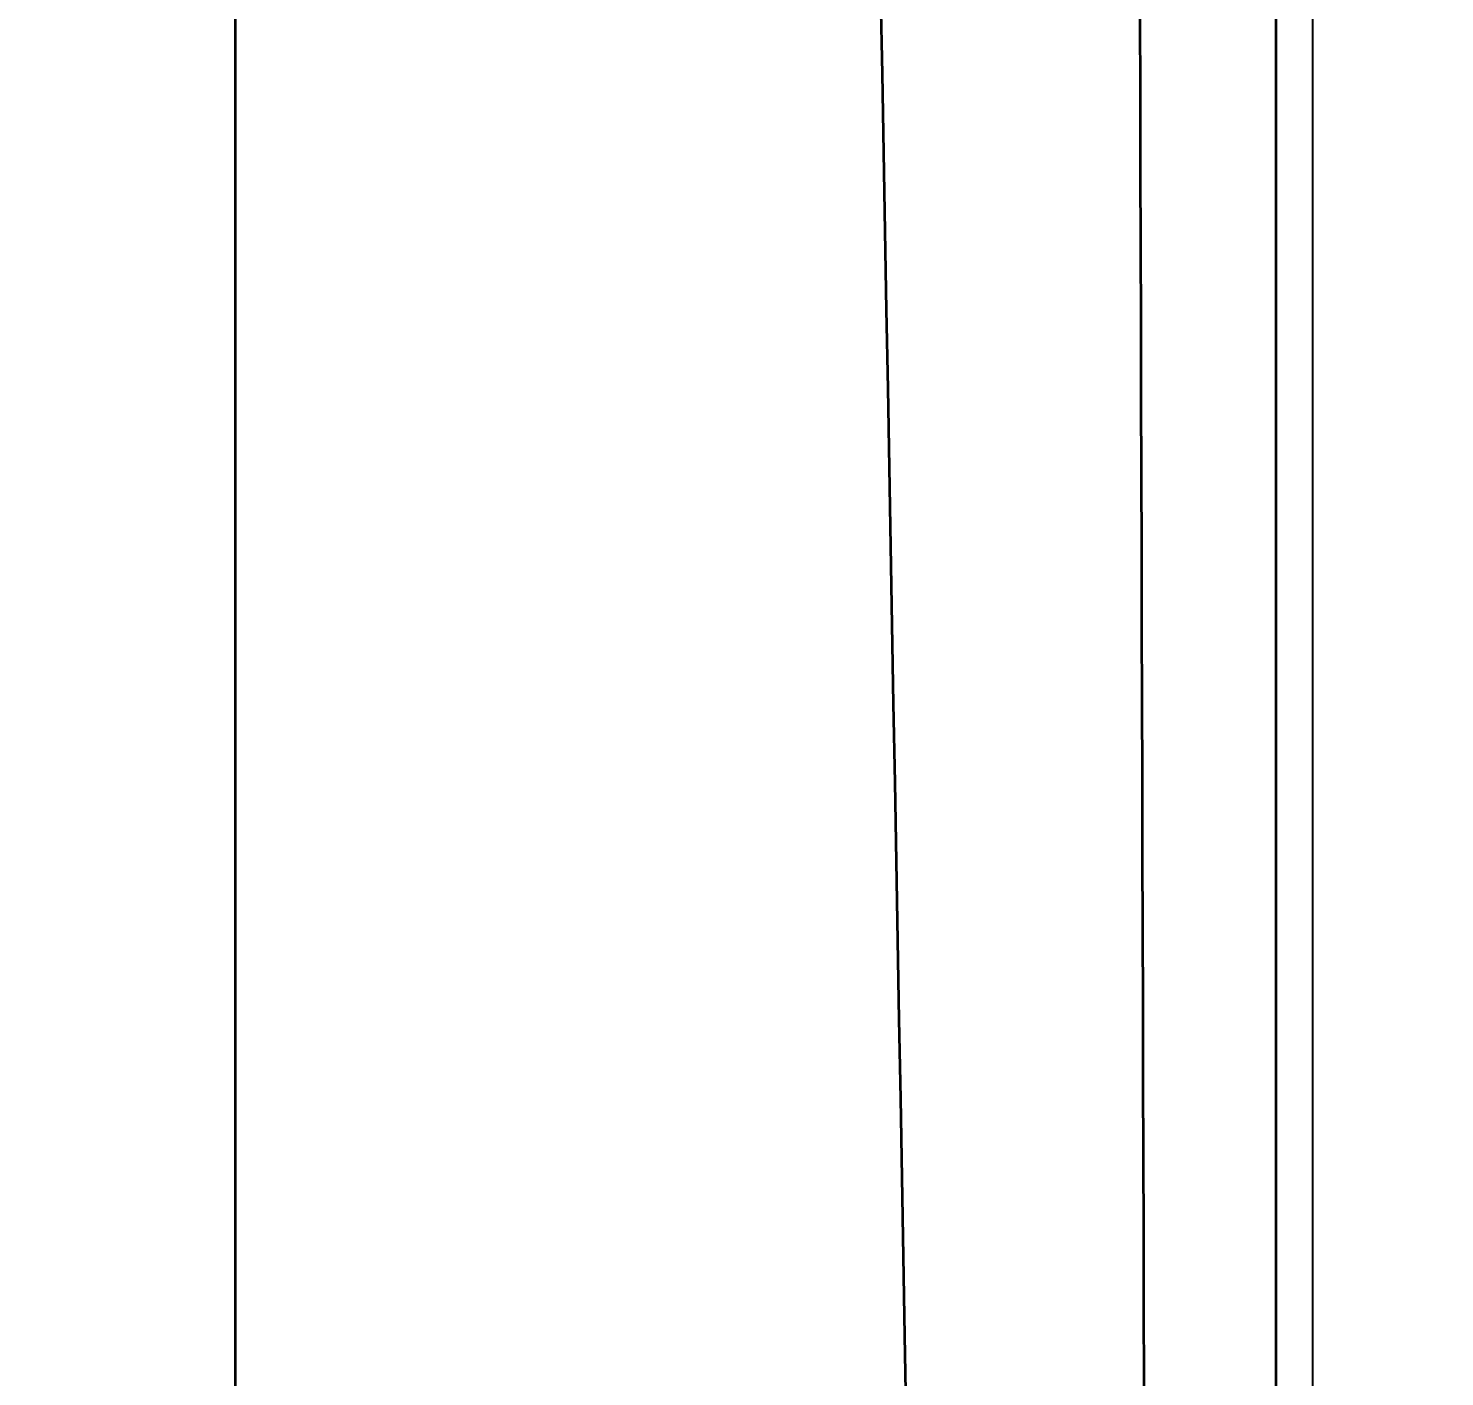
# Model space of a CAD drawing. Header units: millimetres. Extents: x 68 to 2000, y 100 to 2870.
# Drawn here: x 623.262 to 623.904, y 2113.186 to 2113.797 of the extents above; entities that cross this region are included whole.
import ezdxf

# ---------------------------------------------------------------- set-up
doc = ezdxf.new("R2010")
doc.units = ezdxf.units.MM
doc.header["$LTSCALE"] = 10
for name, color, linetype, lineweight in [('_Sichtbarkanten', 7, 'Continuous', 25), ('Bemaßung (ISO)', 7, 'Continuous', 25), ('Sichtbar schmal (ISO)', 7, 'Continuous', 35)]:
    doc.layers.add(name, color=color, linetype=linetype, lineweight=lineweight)
doc.styles.add('Notiztext (DIN)', font='verdana.ttf')
doc.dimstyles.new('Standard (DIN)', dxfattribs={"dimscale": 10, "dimtxt": 2.5, "dimasz": 2.5, "dimexe": 2, "dimexo": 4, "dimgap": 0.5, "dimtad": 1, "dimdec": 1, "dimrnd": 1e-08, "dimtxsty": 'Notiztext (DIN)', "dimcen": 0.09, "dimclrd": 256, "dimclre": 256, "dimclrt": 256, "dimadec": 0, "dimazin": 2, "dimtfac": 1, "dimtmove": 0, "dimatfit": 3, "dimfxl": 0, "dimtolj": 1, "dimtzin": 0, "dimlwd": -1, "dimlwe": -1, "dimarcsym": 0})

# ---------------------------------------------------------------- blocks, each defined once
blk = doc.blocks.new('*D76')
at = {"layer": 'Bemaßung (ISO)', "transparency": 16777216}
for p, q in [((549.27944, 2573.66985), (388.40935, 2573.66985)), ((408.40935, 2548.66985), (408.40935, 2098.67152)), ((584.32, 2073.67152), (388.40935, 2073.67152))]:
    blk.add_line(p, q, dxfattribs=at)
for points in [[(404.24268, 2548.66985), (412.57602, 2548.66985), (408.40935, 2573.66985)], [(404.24268, 2098.67152), (412.57602, 2098.67152), (408.40935, 2073.67152)]]:
    blk.add_solid(points, dxfattribs=at)
at = {"layer": 'Defpoints', "color": 0, "transparency": 16777216}
for p in [(589.27944, 2573.66985), (408.40935, 2073.67152), (624.32, 2073.67152)]:
    blk.add_point(p, dxfattribs=at)
at = {"layer": 'Bemaßung (ISO)', "transparency": 16777216, "insert": (377.38517, 2293.58338), "char_height": 25, "attachment_point": 1, "rotation": 90, "style": 'Notiztext (DIN)'}
blk.add_mtext('\\A1;500', dxfattribs=at)
blk = doc.blocks.new('*D78')
at = {"layer": 'Bemaßung (ISO)', "transparency": 16777216}
for p, q in [((584.43779, 2523.6612), (474.06411, 2523.6612)), ((494.06411, 1648.67851), (494.06411, 2498.6612)), ((584.43779, 1623.67851), (474.06411, 1623.67851))]:
    blk.add_line(p, q, dxfattribs=at)
for points in [[(489.89745, 2498.6612), (498.23078, 2498.6612), (494.06411, 2523.6612)], [(489.89745, 1648.67851), (498.23078, 1648.67851), (494.06411, 1623.67851)]]:
    blk.add_solid(points, dxfattribs=at)
at = {"layer": 'Defpoints', "color": 0, "transparency": 16777216}
for p in [(494.06411, 2523.6612), (624.43779, 2523.6612), (624.43779, 1623.67851)]:
    blk.add_point(p, dxfattribs=at)
at = {"layer": 'Bemaßung (ISO)', "transparency": 16777216, "insert": (463.03994, 2042.96133), "char_height": 25, "attachment_point": 1, "rotation": 90, "style": 'Notiztext (DIN)'}
blk.add_mtext('\\A1;900', dxfattribs=at)

msp = doc.modelspace()

# ---------------------------------------------------------------- linework, layer by layer
at = {"layer": '_Sichtbarkanten'}
msp.add_line((623.8438, 2114.01141), (623.83868, 2073.66985), dxfattribs=at)
at = {"layer": 'Sichtbar schmal (ISO)'}
msp.add_line((623.3529, 2130.22345), (623.3619, 2073.66985), dxfattribs=at)
for centre, major_axis, ratio, start_param, end_param in [((623.65143, 2145.73994), (-0.16582, 51.59781), 0.000285, 3.831796, 4.050064), ((623.80862, 2141.86528), (-0.01128, 47.39291), 0.000314, 3.852523, 4.084167)]:
    msp.add_ellipse(centre, major_axis=major_axis, ratio=ratio, start_param=start_param, end_param=end_param, dxfattribs=at)
msp.add_open_spline([(623.3529, 2130.22345), (623.3612, 2129.76406), (623.36959, 2129.29905), (623.37808, 2128.82842), (623.41085, 2127.01202), (623.44509, 2125.11186), (623.48078, 2123.12785), (623.48176, 2123.07342), (623.48274, 2123.01894), (623.48372, 2122.96438), (623.51852, 2121.02992), (623.5547, 2119.01609), (623.59225, 2116.92316), (623.60436, 2116.2481), (623.61661, 2115.5648), (623.62901, 2114.87329), (623.65591, 2113.37252), (623.68348, 2111.83302), (623.71173, 2110.25477), (623.73684, 2108.85119), (623.76248, 2107.41696), (623.78865, 2105.95205)], degree=3, knots=[0, 0, 0, 0, 0.067132, 0.067132, 0.067132, 0.326226, 0.326226, 0.326226, 0.333333, 0.333333, 0.333333, 0.585373, 0.585373, 0.585373, 0.666667, 0.666667, 0.666667, 0.843096, 0.843096, 0.843096, 1, 1, 1, 1], dxfattribs=at)

# ---------------------------------------------------------------- dimensions: what is measured, and where the dimension line sits
at = {"layer": 'Bemaßung (ISO)'}
for base, p1, p2, picture, middle in [((408.40935, 2073.67152), (589.27944, 2573.66985), (624.32, 2073.67152), '*D76', (408.40935, 2323.67069)), ((494.06411, 2523.6612), (624.43779, 1623.67851), (624.43779, 2523.6612), '*D78', (494.06411, 2073.66985))]:
    dim = msp.add_linear_dim(base=base, p1=p1, p2=p2, angle=90, dimstyle='Standard (DIN)', override={"dimdec": 1, "dimtp": 0, "dimtm": 0, "dimtdec": 2, "dimtofl": 0, "dimatfit": 1}, dxfattribs=at)
    dim.commit()
    dim.dimension.update_dxf_attribs({"geometry": picture, "text_midpoint": middle, "dimtype": 160})

doc.saveas('drawing.dxf')
